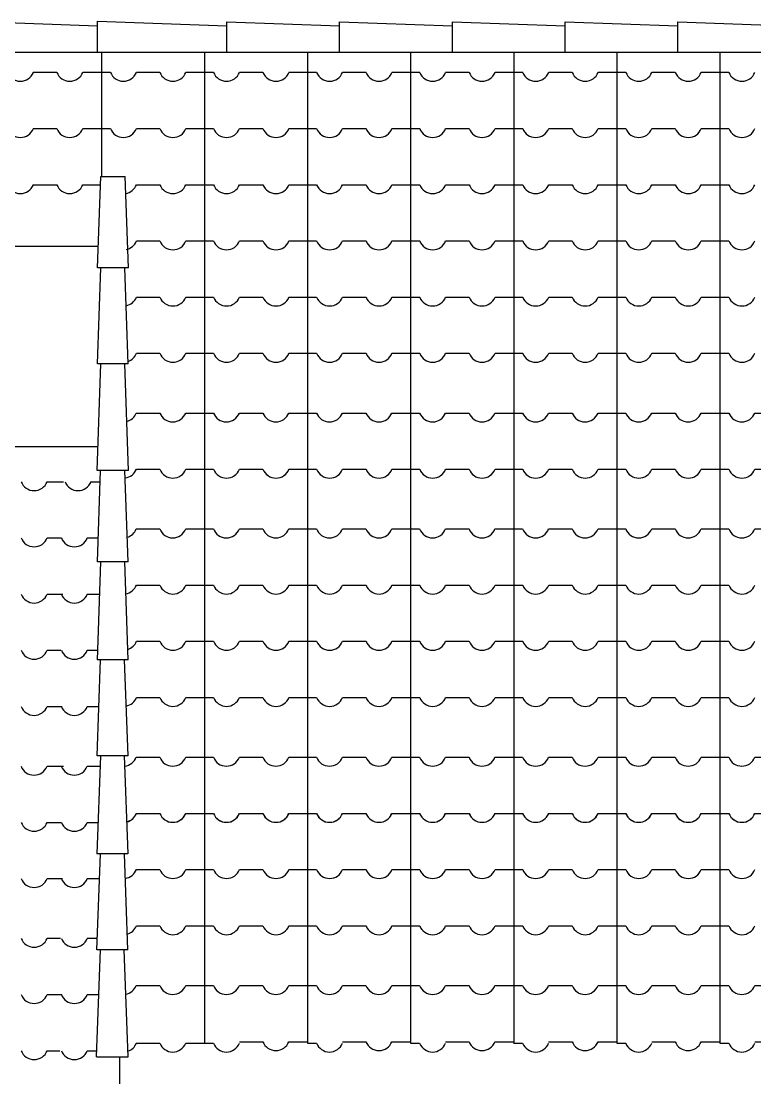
# Model space of a CAD drawing. Extents: x -29 to 75, y 16 to 65.
# Drawn here: x -16.549 to -14.983, y 55.514 to 57.771 of the extents above; entities that cross this region are included whole.
import ezdxf

# ---------------------------------------------------------------- set-up
doc = ezdxf.new("R2010")
doc.units = 0
doc.header["$MEASUREMENT"] = 0
for name, color, linetype in [('CORTE', 244, 'CONTINUOUS'), ('JANELA', 5, 'CONTINUOUS'), ('TELHADO', 30, 'CONTINUOUS'), ('VISTAL', 30, 'CONTINUOUS'), ('VISTAP', 244, 'CONTINUOUS')]:
    doc.layers.add(name, color=color, linetype=linetype)

msp = doc.modelspace()

# ---------------------------------------------------------------- linework, layer by layer
at = {"layer": 'CORTE', "color": 1, "linetype": 'Continuous'}
for p, q in [((-16.3778, 57.7043), (-16.3778, 57.4395)), ((-16.1578, 57.7043), (-16.1578, 56.8144)), ((-15.9378, 57.7043), (-15.9378, 56.8144)), ((-15.7178, 57.7043), (-15.7178, 56.8144)), ((-15.4978, 57.7043), (-15.4978, 56.8144)), ((-15.2778, 57.7043), (-15.2778, 56.8144)), ((-15.0578, 57.7043), (-15.0578, 56.8144)), ((-16.5231, 57.6621), (-16.473, 57.6621)), ((-16.4176, 57.6621), (-16.3778, 57.6621)), ((-16.3778, 57.6621), (-16.3585, 57.6621)), ((-16.3031, 57.6621), (-16.253, 57.6621)), ((-16.1976, 57.6621), (-16.1578, 57.6621)), ((-16.1578, 57.6621), (-16.1385, 57.6621)), ((-16.0831, 57.6621), (-16.033, 57.6621)), ((-15.9776, 57.6621), (-15.9378, 57.6621)), ((-15.9378, 57.6621), (-15.9185, 57.6621)), ((-15.8631, 57.6621), (-15.813, 57.6621)), ((-15.7576, 57.6621), (-15.7178, 57.6621)), ((-15.7178, 57.6621), (-15.6985, 57.6621)), ((-15.6431, 57.6621), (-15.593, 57.6621)), ((-15.5376, 57.6621), (-15.4978, 57.6621)), ((-15.4978, 57.6621), (-15.4785, 57.6621)), ((-15.4231, 57.6621), (-15.373, 57.6621)), ((-15.3176, 57.6621), (-15.2778, 57.6621)), ((-15.2778, 57.6621), (-15.2585, 57.6621)), ((-15.2031, 57.6621), (-15.153, 57.6621)), ((-15.0976, 57.6621), (-15.0578, 57.6621)), ((-15.0578, 57.6621), (-15.0385, 57.6621)), ((-16.5231, 57.5421), (-16.473, 57.5421)), ((-16.4176, 57.5421), (-16.3778, 57.5421)), ((-16.3778, 57.5421), (-16.3585, 57.5421)), ((-16.3031, 57.5421), (-16.253, 57.5421)), ((-16.1976, 57.5421), (-16.1578, 57.5421)), ((-16.1578, 57.5421), (-16.1385, 57.5421)), ((-16.0831, 57.5421), (-16.033, 57.5421)), ((-15.9776, 57.5421), (-15.9378, 57.5421)), ((-15.9378, 57.5421), (-15.9185, 57.5421)), ((-15.8631, 57.5421), (-15.813, 57.5421)), ((-15.7576, 57.5421), (-15.7178, 57.5421)), ((-15.7178, 57.5421), (-15.6985, 57.5421)), ((-15.6431, 57.5421), (-15.593, 57.5421)), ((-15.5376, 57.5421), (-15.4978, 57.5421)), ((-15.4978, 57.5421), (-15.4785, 57.5421)), ((-15.4231, 57.5421), (-15.373, 57.5421)), ((-15.3176, 57.5421), (-15.2778, 57.5421)), ((-15.2778, 57.5421), (-15.2585, 57.5421)), ((-15.2031, 57.5421), (-15.153, 57.5421)), ((-15.0976, 57.5421), (-15.0578, 57.5421)), ((-15.0578, 57.5421), (-15.0385, 57.5421)), ((-16.5231, 57.4221), (-16.473, 57.4221)), ((-16.4176, 57.4221), (-16.3799, 57.4221)), ((-16.3793, 57.4395), (-16.3274, 57.4395)), ((-16.3031, 57.4221), (-16.253, 57.4221)), ((-16.1976, 57.4221), (-16.1578, 57.4221)), ((-16.1578, 57.4221), (-16.1385, 57.4221)), ((-16.0831, 57.4221), (-16.033, 57.4221)), ((-15.9776, 57.4221), (-15.9378, 57.4221)), ((-15.9378, 57.4221), (-15.9185, 57.4221)), ((-15.8631, 57.4221), (-15.813, 57.4221)), ((-15.7576, 57.4221), (-15.7178, 57.4221)), ((-15.7178, 57.4221), (-15.6985, 57.4221)), ((-15.6431, 57.4221), (-15.593, 57.4221)), ((-15.5376, 57.4221), (-15.4978, 57.4221)), ((-15.4978, 57.4221), (-15.4785, 57.4221)), ((-15.4231, 57.4221), (-15.373, 57.4221)), ((-15.3176, 57.4221), (-15.2778, 57.4221)), ((-15.2778, 57.4221), (-15.2585, 57.4221)), ((-15.2031, 57.4221), (-15.153, 57.4221)), ((-15.0976, 57.4221), (-15.0578, 57.4221)), ((-15.0578, 57.4221), (-15.0385, 57.4221)), ((-16.3031, 57.3021), (-16.253, 57.3021)), ((-16.1976, 57.3021), (-16.1578, 57.3021)), ((-16.1976, 57.3021), (-16.1578, 57.3021)), ((-16.1578, 57.3021), (-16.1385, 57.3021)), ((-16.0831, 57.3021), (-16.033, 57.3021)), ((-15.9776, 57.3021), (-15.9378, 57.3021)), ((-15.9378, 57.3021), (-15.9185, 57.3021)), ((-15.8631, 57.3021), (-15.813, 57.3021)), ((-15.7576, 57.3021), (-15.7178, 57.3021)), ((-15.7178, 57.3021), (-15.6985, 57.3021)), ((-15.6431, 57.3021), (-15.593, 57.3021)), ((-15.5376, 57.3021), (-15.4978, 57.3021)), ((-15.4978, 57.3021), (-15.4785, 57.3021)), ((-15.4231, 57.3021), (-15.373, 57.3021)), ((-15.3176, 57.3021), (-15.2778, 57.3021)), ((-15.2778, 57.3021), (-15.2585, 57.3021)), ((-15.2031, 57.3021), (-15.153, 57.3021)), ((-15.0976, 57.3021), (-15.0578, 57.3021)), ((-15.0578, 57.3021), (-15.0385, 57.3021)), ((-16.3031, 57.1821), (-16.253, 57.1821)), ((-16.1976, 57.1821), (-16.1578, 57.1821)), ((-16.1976, 57.1821), (-16.1578, 57.1821)), ((-16.1578, 57.1821), (-16.1385, 57.1821)), ((-16.0831, 57.1821), (-16.033, 57.1821)), ((-15.9776, 57.1821), (-15.9378, 57.1821)), ((-15.9378, 57.1821), (-15.9185, 57.1821)), ((-15.8631, 57.1821), (-15.813, 57.1821)), ((-15.7576, 57.1821), (-15.7178, 57.1821)), ((-15.7178, 57.1821), (-15.6985, 57.1821)), ((-15.6431, 57.1821), (-15.593, 57.1821)), ((-15.5376, 57.1821), (-15.4978, 57.1821)), ((-15.4978, 57.1821), (-15.4785, 57.1821)), ((-15.4231, 57.1821), (-15.373, 57.1821)), ((-15.3176, 57.1821), (-15.2778, 57.1821)), ((-15.2778, 57.1821), (-15.2585, 57.1821)), ((-15.2031, 57.1821), (-15.153, 57.1821)), ((-15.0976, 57.1821), (-15.0578, 57.1821)), ((-15.0578, 57.1821), (-15.0385, 57.1821)), ((-16.3031, 57.0621), (-16.253, 57.0621)), ((-16.1976, 57.0621), (-16.1578, 57.0621)), ((-16.1976, 57.0621), (-16.1578, 57.0621)), ((-16.1578, 57.0621), (-16.1385, 57.0621)), ((-16.0831, 57.0621), (-16.033, 57.0621)), ((-15.9776, 57.0621), (-15.9378, 57.0621)), ((-15.9378, 57.0621), (-15.9185, 57.0621)), ((-15.8631, 57.0621), (-15.813, 57.0621)), ((-15.7576, 57.0621), (-15.7178, 57.0621)), ((-15.7178, 57.0621), (-15.6985, 57.0621)), ((-15.6431, 57.0621), (-15.593, 57.0621)), ((-15.5376, 57.0621), (-15.4978, 57.0621)), ((-15.4978, 57.0621), (-15.4785, 57.0621)), ((-15.4231, 57.0621), (-15.373, 57.0621)), ((-15.3176, 57.0621), (-15.2778, 57.0621)), ((-15.2778, 57.0621), (-15.2585, 57.0621)), ((-15.2031, 57.0621), (-15.153, 57.0621)), ((-15.0976, 57.0621), (-15.0578, 57.0621)), ((-15.0578, 57.0621), (-15.0385, 57.0621)), ((-16.3033, 56.9344), (-16.2532, 56.9344)), ((-16.1978, 56.9344), (-16.158, 56.9344)), ((-16.1978, 56.9344), (-16.158, 56.9344)), ((-16.158, 56.9344), (-16.1387, 56.9344)), ((-16.0833, 56.9344), (-16.0332, 56.9344)), ((-15.9778, 56.9344), (-15.938, 56.9344)), ((-15.938, 56.9344), (-15.9187, 56.9344)), ((-15.8633, 56.9344), (-15.8132, 56.9344)), ((-15.7578, 56.9344), (-15.718, 56.9344)), ((-15.718, 56.9344), (-15.6987, 56.9344)), ((-15.6433, 56.9344), (-15.5932, 56.9344)), ((-15.5378, 56.9344), (-15.498, 56.9344)), ((-15.498, 56.9344), (-15.4787, 56.9344)), ((-15.4233, 56.9344), (-15.3732, 56.9344)), ((-15.3178, 56.9344), (-15.278, 56.9344)), ((-15.278, 56.9344), (-15.2587, 56.9344)), ((-15.2033, 56.9344), (-15.1532, 56.9344)), ((-15.0978, 56.9344), (-15.058, 56.9344)), ((-15.058, 56.9344), (-15.0387, 56.9344)), ((-14.9833, 56.9344), (-14.9332, 56.9344)), ((-16.3031, 56.8144), (-16.253, 56.8144)), ((-16.3031, 56.8144), (-16.253, 56.8144)), ((-16.1976, 56.8144), (-16.1578, 56.8144)), ((-16.1976, 56.8144), (-16.1578, 56.8144)), ((-16.1578, 56.8144), (-16.1578, 56.0792)), ((-16.1578, 56.8144), (-16.1385, 56.8144)), ((-16.1578, 56.8144), (-16.1385, 56.8144)), ((-16.0831, 56.8144), (-16.033, 56.8144)), ((-16.0831, 56.8144), (-16.033, 56.8144)), ((-16.0831, 56.8144), (-16.033, 56.8144)), ((-15.9776, 56.8144), (-15.9378, 56.8144)), ((-15.9776, 56.8144), (-15.9378, 56.8144)), ((-15.9776, 56.8144), (-15.9378, 56.8144)), ((-15.9776, 56.8144), (-15.9378, 56.8144)), ((-15.9776, 56.8144), (-15.9378, 56.8144)), ((-15.9378, 56.8144), (-15.9378, 56.0792)), ((-15.9378, 56.8144), (-15.9185, 56.8144)), ((-15.9378, 56.8144), (-15.9185, 56.8144)), ((-15.8631, 56.8144), (-15.813, 56.8144)), ((-15.8631, 56.8144), (-15.813, 56.8144)), ((-15.8631, 56.8144), (-15.813, 56.8144)), ((-15.7576, 56.8144), (-15.7178, 56.8144)), ((-15.7576, 56.8144), (-15.7178, 56.8144)), ((-15.7576, 56.8144), (-15.7178, 56.8144)), ((-15.7576, 56.8144), (-15.7178, 56.8144)), ((-15.7576, 56.8144), (-15.7178, 56.8144)), ((-15.7178, 56.8144), (-15.7178, 56.0792)), ((-15.7178, 56.8144), (-15.6985, 56.8144)), ((-15.7178, 56.8144), (-15.6985, 56.8144)), ((-15.6431, 56.8144), (-15.593, 56.8144)), ((-15.6431, 56.8144), (-15.593, 56.8144)), ((-15.6431, 56.8144), (-15.593, 56.8144)), ((-15.5376, 56.8144), (-15.4978, 56.8144)), ((-15.5376, 56.8144), (-15.4978, 56.8144)), ((-15.5376, 56.8144), (-15.4978, 56.8144)), ((-15.5376, 56.8144), (-15.4978, 56.8144)), ((-15.5376, 56.8144), (-15.4978, 56.8144)), ((-15.4978, 56.8144), (-15.4978, 56.0792)), ((-15.4978, 56.8144), (-15.4785, 56.8144)), ((-15.4978, 56.8144), (-15.4785, 56.8144)), ((-15.4231, 56.8144), (-15.373, 56.8144)), ((-15.4231, 56.8144), (-15.373, 56.8144)), ((-15.4231, 56.8144), (-15.373, 56.8144)), ((-15.3176, 56.8144), (-15.2778, 56.8144)), ((-15.3176, 56.8144), (-15.2778, 56.8144)), ((-15.3176, 56.8144), (-15.2778, 56.8144)), ((-15.3176, 56.8144), (-15.2778, 56.8144)), ((-15.3176, 56.8144), (-15.2778, 56.8144)), ((-15.2778, 56.8144), (-15.2778, 56.0792)), ((-15.2778, 56.8144), (-15.2585, 56.8144)), ((-15.2778, 56.8144), (-15.2585, 56.8144)), ((-15.2031, 56.8144), (-15.153, 56.8144)), ((-15.2031, 56.8144), (-15.153, 56.8144)), ((-15.2031, 56.8144), (-15.153, 56.8144)), ((-15.0976, 56.8144), (-15.0578, 56.8144)), ((-15.0976, 56.8144), (-15.0578, 56.8144)), ((-15.0976, 56.8144), (-15.0578, 56.8144)), ((-15.0976, 56.8144), (-15.0578, 56.8144)), ((-15.0976, 56.8144), (-15.0578, 56.8144)), ((-15.0578, 56.8144), (-15.0578, 56.0792)), ((-15.0578, 56.8144), (-15.0385, 56.8144)), ((-15.0578, 56.8144), (-15.0385, 56.8144)), ((-14.9831, 56.8144), (-14.933, 56.8144)), ((-14.9831, 56.8144), (-14.933, 56.8144)), ((-16.3033, 56.6868), (-16.2532, 56.6868)), ((-16.1978, 56.6868), (-16.158, 56.6868)), ((-16.158, 56.6868), (-16.1387, 56.6868)), ((-16.0833, 56.6868), (-16.0332, 56.6868)), ((-15.9778, 56.6868), (-15.938, 56.6868)), ((-15.938, 56.6868), (-15.9187, 56.6868)), ((-15.8633, 56.6868), (-15.8132, 56.6868)), ((-15.7578, 56.6868), (-15.718, 56.6868)), ((-15.718, 56.6868), (-15.6987, 56.6868)), ((-15.6433, 56.6868), (-15.5932, 56.6868)), ((-15.5378, 56.6868), (-15.498, 56.6868)), ((-15.498, 56.6868), (-15.4787, 56.6868)), ((-15.4233, 56.6868), (-15.3732, 56.6868)), ((-15.3178, 56.6868), (-15.278, 56.6868)), ((-15.278, 56.6868), (-15.2587, 56.6868)), ((-15.2033, 56.6868), (-15.1532, 56.6868)), ((-15.0978, 56.6868), (-15.058, 56.6868)), ((-15.058, 56.6868), (-15.0387, 56.6868)), ((-14.9833, 56.6868), (-14.9332, 56.6868)), ((-16.3031, 56.5668), (-16.253, 56.5668)), ((-16.3031, 56.5668), (-16.253, 56.5668)), ((-16.1976, 56.5668), (-16.1578, 56.5668)), ((-16.1976, 56.5668), (-16.1578, 56.5668)), ((-16.1578, 56.5668), (-16.1385, 56.5668)), ((-16.1578, 56.5668), (-16.1385, 56.5668)), ((-16.0831, 56.5668), (-16.033, 56.5668)), ((-16.0831, 56.5668), (-16.033, 56.5668)), ((-15.9776, 56.5668), (-15.9378, 56.5668)), ((-15.9776, 56.5668), (-15.9378, 56.5668)), ((-15.9378, 56.5668), (-15.9185, 56.5668)), ((-15.9378, 56.5668), (-15.9185, 56.5668)), ((-15.8631, 56.5668), (-15.813, 56.5668)), ((-15.8631, 56.5668), (-15.813, 56.5668)), ((-15.7576, 56.5668), (-15.7178, 56.5668)), ((-15.7576, 56.5668), (-15.7178, 56.5668)), ((-15.7178, 56.5668), (-15.6985, 56.5668)), ((-15.7178, 56.5668), (-15.6985, 56.5668)), ((-15.6431, 56.5668), (-15.593, 56.5668)), ((-15.6431, 56.5668), (-15.593, 56.5668)), ((-15.5376, 56.5668), (-15.4978, 56.5668)), ((-15.5376, 56.5668), (-15.4978, 56.5668)), ((-15.4978, 56.5668), (-15.4785, 56.5668)), ((-15.4978, 56.5668), (-15.4785, 56.5668)), ((-15.4231, 56.5668), (-15.373, 56.5668)), ((-15.4231, 56.5668), (-15.373, 56.5668)), ((-15.3176, 56.5668), (-15.2778, 56.5668)), ((-15.3176, 56.5668), (-15.2778, 56.5668)), ((-15.2778, 56.5668), (-15.2585, 56.5668)), ((-15.2778, 56.5668), (-15.2585, 56.5668)), ((-15.2031, 56.5668), (-15.153, 56.5668)), ((-15.2031, 56.5668), (-15.153, 56.5668)), ((-15.0976, 56.5668), (-15.0578, 56.5668)), ((-15.0976, 56.5668), (-15.0578, 56.5668)), ((-15.0578, 56.5668), (-15.0385, 56.5668)), ((-15.0578, 56.5668), (-15.0385, 56.5668)), ((-16.3031, 56.4468), (-16.253, 56.4468)), ((-16.1976, 56.4468), (-16.1578, 56.4468)), ((-16.1578, 56.4468), (-16.1385, 56.4468)), ((-16.0831, 56.4468), (-16.033, 56.4468)), ((-15.9776, 56.4468), (-15.9378, 56.4468)), ((-15.9378, 56.4468), (-15.9185, 56.4468)), ((-15.8631, 56.4468), (-15.813, 56.4468)), ((-15.7576, 56.4468), (-15.7178, 56.4468)), ((-15.7178, 56.4468), (-15.6985, 56.4468)), ((-15.6431, 56.4468), (-15.593, 56.4468)), ((-15.5376, 56.4468), (-15.4978, 56.4468)), ((-15.4978, 56.4468), (-15.4785, 56.4468)), ((-15.4231, 56.4468), (-15.373, 56.4468)), ((-15.3176, 56.4468), (-15.2778, 56.4468)), ((-15.2778, 56.4468), (-15.2585, 56.4468)), ((-15.2031, 56.4468), (-15.153, 56.4468)), ((-15.0976, 56.4468), (-15.0578, 56.4468)), ((-15.0578, 56.4468), (-15.0385, 56.4468)), ((-16.3031, 56.3268), (-16.253, 56.3268)), ((-16.1976, 56.3268), (-16.1578, 56.3268)), ((-16.1578, 56.3268), (-16.1385, 56.3268)), ((-16.0831, 56.3268), (-16.033, 56.3268)), ((-15.9776, 56.3268), (-15.9378, 56.3268)), ((-15.9378, 56.3268), (-15.9185, 56.3268)), ((-15.8631, 56.3268), (-15.813, 56.3268)), ((-15.7576, 56.3268), (-15.7178, 56.3268)), ((-15.7178, 56.3268), (-15.6985, 56.3268)), ((-15.6431, 56.3268), (-15.593, 56.3268)), ((-15.5376, 56.3268), (-15.4978, 56.3268)), ((-15.4978, 56.3268), (-15.4785, 56.3268)), ((-15.4231, 56.3268), (-15.373, 56.3268)), ((-15.3176, 56.3268), (-15.2778, 56.3268)), ((-15.2778, 56.3268), (-15.2585, 56.3268)), ((-15.2031, 56.3268), (-15.153, 56.3268)), ((-15.0976, 56.3268), (-15.0578, 56.3268)), ((-15.0578, 56.3268), (-15.0385, 56.3268)), ((-16.3033, 56.1992), (-16.2532, 56.1992)), ((-16.1978, 56.1992), (-16.158, 56.1992)), ((-16.158, 56.1992), (-16.1387, 56.1992)), ((-16.0833, 56.1992), (-16.0332, 56.1992)), ((-15.9778, 56.1992), (-15.938, 56.1992)), ((-15.938, 56.1992), (-15.9187, 56.1992)), ((-15.8633, 56.1992), (-15.8132, 56.1992)), ((-15.7578, 56.1992), (-15.718, 56.1992)), ((-15.718, 56.1992), (-15.6987, 56.1992)), ((-15.6433, 56.1992), (-15.5932, 56.1992)), ((-15.5378, 56.1992), (-15.498, 56.1992)), ((-15.498, 56.1992), (-15.4787, 56.1992)), ((-15.4233, 56.1992), (-15.3732, 56.1992)), ((-15.3178, 56.1992), (-15.278, 56.1992)), ((-15.278, 56.1992), (-15.2587, 56.1992)), ((-15.2033, 56.1992), (-15.1532, 56.1992)), ((-15.0978, 56.1992), (-15.058, 56.1992)), ((-15.058, 56.1992), (-15.0387, 56.1992)), ((-14.9833, 56.1992), (-14.9332, 56.1992)), ((-16.3033, 56.0792), (-16.2532, 56.0792)), ((-16.3031, 56.0792), (-16.253, 56.0792)), ((-16.1978, 56.0792), (-16.158, 56.0792)), ((-16.1976, 56.0792), (-16.1578, 56.0792)), ((-16.158, 56.0792), (-16.1387, 56.0792)), ((-16.1578, 56.0792), (-16.1385, 56.0792)), ((-16.1578, 56.0792), (-16.1578, 55.5916)), ((-16.0833, 56.0792), (-16.0332, 56.0792)), ((-16.0831, 56.0792), (-16.033, 56.0792)), ((-15.9778, 56.0792), (-15.938, 56.0792)), ((-15.9776, 56.0792), (-15.9378, 56.0792)), ((-15.938, 56.0792), (-15.9187, 56.0792)), ((-15.9378, 56.0792), (-15.9185, 56.0792)), ((-15.9378, 56.0792), (-15.9378, 55.5916)), ((-15.8633, 56.0792), (-15.8132, 56.0792)), ((-15.8631, 56.0792), (-15.813, 56.0792)), ((-15.7578, 56.0792), (-15.718, 56.0792)), ((-15.7576, 56.0792), (-15.7178, 56.0792)), ((-15.718, 56.0792), (-15.6987, 56.0792)), ((-15.7178, 56.0792), (-15.6985, 56.0792)), ((-15.7178, 56.0792), (-15.7178, 55.5916)), ((-15.6433, 56.0792), (-15.5932, 56.0792)), ((-15.6431, 56.0792), (-15.593, 56.0792)), ((-15.5378, 56.0792), (-15.498, 56.0792)), ((-15.5376, 56.0792), (-15.4978, 56.0792)), ((-15.498, 56.0792), (-15.4787, 56.0792)), ((-15.4978, 56.0792), (-15.4785, 56.0792)), ((-15.4978, 56.0792), (-15.4978, 55.5916)), ((-15.4233, 56.0792), (-15.3732, 56.0792)), ((-15.4231, 56.0792), (-15.373, 56.0792)), ((-15.3178, 56.0792), (-15.278, 56.0792)), ((-15.3176, 56.0792), (-15.2778, 56.0792)), ((-15.278, 56.0792), (-15.2587, 56.0792)), ((-15.2778, 56.0792), (-15.2585, 56.0792)), ((-15.2778, 56.0792), (-15.2778, 55.5916)), ((-15.2033, 56.0792), (-15.1532, 56.0792)), ((-15.2031, 56.0792), (-15.153, 56.0792)), ((-15.0978, 56.0792), (-15.058, 56.0792)), ((-15.0976, 56.0792), (-15.0578, 56.0792)), ((-15.058, 56.0792), (-15.0387, 56.0792)), ((-15.0578, 56.0792), (-15.0385, 56.0792)), ((-15.0578, 56.0792), (-15.0578, 55.5916)), ((-14.9833, 56.0792), (-14.9332, 56.0792)), ((-16.1578, 55.9914), (-16.1578, 55.5885)), ((-15.9378, 55.9914), (-15.9378, 55.5885)), ((-15.7178, 55.9914), (-15.7178, 55.5885)), ((-15.4978, 55.9914), (-15.4978, 55.5885)), ((-15.2778, 55.9914), (-15.2778, 55.5885)), ((-15.0578, 55.9914), (-15.0578, 55.5885)), ((-16.3031, 55.9592), (-16.253, 55.9592)), ((-16.1976, 55.9592), (-16.1578, 55.9592)), ((-16.1578, 55.9592), (-16.1385, 55.9592)), ((-16.0831, 55.9592), (-16.033, 55.9592)), ((-15.9776, 55.9592), (-15.9378, 55.9592)), ((-15.9378, 55.9592), (-15.9185, 55.9592)), ((-15.8631, 55.9592), (-15.813, 55.9592)), ((-15.7576, 55.9592), (-15.7178, 55.9592)), ((-15.7178, 55.9592), (-15.6985, 55.9592)), ((-15.6431, 55.9592), (-15.593, 55.9592)), ((-15.5376, 55.9592), (-15.4978, 55.9592)), ((-15.4978, 55.9592), (-15.4785, 55.9592)), ((-15.4231, 55.9592), (-15.373, 55.9592)), ((-15.3176, 55.9592), (-15.2778, 55.9592)), ((-15.2778, 55.9592), (-15.2585, 55.9592)), ((-15.2031, 55.9592), (-15.153, 55.9592)), ((-15.0976, 55.9592), (-15.0578, 55.9592)), ((-15.0578, 55.9592), (-15.0385, 55.9592)), ((-16.3031, 55.8392), (-16.253, 55.8392)), ((-16.1976, 55.8392), (-16.1578, 55.8392)), ((-16.1578, 55.8392), (-16.1385, 55.8392)), ((-16.0831, 55.8392), (-16.033, 55.8392)), ((-15.9776, 55.8392), (-15.9378, 55.8392)), ((-15.9378, 55.8392), (-15.9185, 55.8392)), ((-15.8631, 55.8392), (-15.813, 55.8392)), ((-15.7576, 55.8392), (-15.7178, 55.8392)), ((-15.7178, 55.8392), (-15.6985, 55.8392)), ((-15.6431, 55.8392), (-15.593, 55.8392)), ((-15.5376, 55.8392), (-15.4978, 55.8392)), ((-15.4978, 55.8392), (-15.4785, 55.8392)), ((-15.4231, 55.8392), (-15.373, 55.8392)), ((-15.3176, 55.8392), (-15.2778, 55.8392)), ((-15.2778, 55.8392), (-15.2585, 55.8392)), ((-15.2031, 55.8392), (-15.153, 55.8392)), ((-15.0976, 55.8392), (-15.0578, 55.8392)), ((-15.0578, 55.8392), (-15.0385, 55.8392)), ((-16.3033, 55.7116), (-16.2532, 55.7116)), ((-16.1978, 55.7116), (-16.158, 55.7116)), ((-16.158, 55.7116), (-16.1387, 55.7116)), ((-16.0833, 55.7116), (-16.0332, 55.7116)), ((-15.9778, 55.7116), (-15.938, 55.7116)), ((-15.938, 55.7116), (-15.9187, 55.7116)), ((-15.8633, 55.7116), (-15.8132, 55.7116)), ((-15.7578, 55.7116), (-15.718, 55.7116)), ((-15.718, 55.7116), (-15.6987, 55.7116)), ((-15.6433, 55.7116), (-15.5932, 55.7116)), ((-15.5378, 55.7116), (-15.498, 55.7116)), ((-15.498, 55.7116), (-15.4787, 55.7116)), ((-15.4233, 55.7116), (-15.3732, 55.7116)), ((-15.3178, 55.7116), (-15.278, 55.7116)), ((-15.278, 55.7116), (-15.2587, 55.7116)), ((-15.2033, 55.7116), (-15.1532, 55.7116)), ((-15.0978, 55.7116), (-15.058, 55.7116)), ((-15.058, 55.7116), (-15.0387, 55.7116)), ((-14.9833, 55.7116), (-14.9332, 55.7116)), ((-16.3033, 55.5885), (-16.2532, 55.5885)), ((-16.1978, 55.5885), (-16.158, 55.5885)), ((-16.158, 55.5885), (-16.1387, 55.5885)), ((-16.0833, 55.5916), (-16.0332, 55.5916)), ((-15.9778, 55.5916), (-15.938, 55.5916)), ((-15.938, 55.5885), (-15.9187, 55.5885)), ((-15.8633, 55.5916), (-15.8132, 55.5916)), ((-15.7578, 55.5916), (-15.718, 55.5916)), ((-15.718, 55.5885), (-15.6987, 55.5885)), ((-15.6433, 55.5916), (-15.5932, 55.5916)), ((-15.5378, 55.5916), (-15.498, 55.5916)), ((-15.498, 55.5885), (-15.4787, 55.5885)), ((-15.4233, 55.5916), (-15.3732, 55.5916)), ((-15.3178, 55.5916), (-15.278, 55.5916)), ((-15.278, 55.5885), (-15.2587, 55.5885)), ((-15.2033, 55.5916), (-15.1532, 55.5916)), ((-15.0978, 55.5916), (-15.058, 55.5916)), ((-15.058, 55.5885), (-15.0387, 55.5885)), ((-14.9833, 55.5916), (-14.9332, 55.5916))]:
    msp.add_line(p, q, dxfattribs=at)
for centre, start in [((-16.5508, 57.6727), 201.0517), ((-16.4453, 57.6727), 201.0517), ((-16.3308, 57.6727), 201.0517), ((-16.2253, 57.6727), 201.0517), ((-16.1108, 57.6727), 201.0517), ((-16.0053, 57.6727), 201.0517), ((-15.8908, 57.6727), 201.0517), ((-15.7853, 57.6727), 201.0517), ((-15.6708, 57.6727), 201.0517), ((-15.5653, 57.6727), 201.0517), ((-15.4508, 57.6727), 201.0517), ((-15.3453, 57.6727), 201.0517), ((-15.2308, 57.6727), 201.0517), ((-15.1253, 57.6727), 201.0517), ((-15.0108, 57.6727), 201.0517), ((-16.5508, 57.5527), 201.0517), ((-16.4453, 57.5527), 201.0517), ((-16.3308, 57.5527), 201.0517), ((-16.2253, 57.5527), 201.0517), ((-16.1108, 57.5527), 201.0517), ((-16.0053, 57.5527), 201.0517), ((-15.8908, 57.5527), 201.0517), ((-15.7853, 57.5527), 201.0517), ((-15.6708, 57.5527), 201.0517), ((-15.5653, 57.5527), 201.0517), ((-15.4508, 57.5527), 201.0517), ((-15.3453, 57.5527), 201.0517), ((-15.2308, 57.5527), 201.0517), ((-15.1253, 57.5527), 201.0517), ((-15.0108, 57.5527), 201.0517), ((-16.5508, 57.4327), 201.0517), ((-16.4453, 57.4327), 201.0517), ((-16.3308, 57.4327), 279.2545), ((-16.2253, 57.4327), 201.0517), ((-16.1108, 57.4327), 201.0517), ((-16.0053, 57.4327), 201.0517), ((-15.8908, 57.4327), 201.0517), ((-15.7853, 57.4327), 201.0517), ((-15.6708, 57.4327), 201.0517), ((-15.5653, 57.4327), 201.0517), ((-15.4508, 57.4327), 201.0517), ((-15.3453, 57.4327), 201.0517), ((-15.2308, 57.4327), 201.0517), ((-15.1253, 57.4327), 201.0517), ((-15.0108, 57.4327), 201.0517), ((-16.3308, 57.3127), 281.2181), ((-16.2253, 57.3127), 201.0517), ((-16.1108, 57.3127), 201.0517), ((-16.0053, 57.3127), 201.0517), ((-15.8908, 57.3127), 201.0517), ((-15.7853, 57.3127), 201.0517), ((-15.6708, 57.3127), 201.0517), ((-15.5653, 57.3127), 201.0517), ((-15.4508, 57.3127), 201.0517), ((-15.3453, 57.3127), 201.0517), ((-15.2308, 57.3127), 201.0517), ((-15.1253, 57.3127), 201.0517), ((-15.0108, 57.3127), 201.0517), ((-16.3308, 57.1927), 281.2181), ((-16.2253, 57.1927), 201.0517), ((-16.1108, 57.1927), 201.0517), ((-16.0053, 57.1927), 201.0517), ((-15.8908, 57.1927), 201.0517), ((-15.7853, 57.1927), 201.0517), ((-15.6708, 57.1927), 201.0517), ((-15.5653, 57.1927), 201.0517), ((-15.4508, 57.1927), 201.0517), ((-15.3453, 57.1927), 201.0517), ((-15.2308, 57.1927), 201.0517), ((-15.1253, 57.1927), 201.0517), ((-15.0108, 57.1927), 201.0517), ((-16.3308, 57.0727), 289.797), ((-16.2253, 57.0727), 201.0517), ((-16.1108, 57.0727), 201.0517), ((-16.0053, 57.0727), 201.0517), ((-15.8908, 57.0727), 201.0517), ((-15.7853, 57.0727), 201.0517), ((-15.6708, 57.0727), 201.0517), ((-15.5653, 57.0727), 201.0517), ((-15.4508, 57.0727), 201.0517), ((-15.3453, 57.0727), 201.0517), ((-15.2308, 57.0727), 201.0517), ((-15.1253, 57.0727), 201.0517), ((-15.0108, 57.0727), 201.0517), ((-16.331, 56.9451), 284.3172), ((-16.2255, 56.9451), 201.0517), ((-16.111, 56.9451), 201.0517), ((-16.0055, 56.9451), 201.0517), ((-15.891, 56.9451), 201.0517), ((-15.7855, 56.9451), 201.0517), ((-15.671, 56.9451), 201.0517), ((-15.5655, 56.9451), 201.0517), ((-15.451, 56.9451), 201.0517), ((-15.3455, 56.9451), 201.0517), ((-15.231, 56.9451), 201.0517), ((-15.1255, 56.9451), 201.0517), ((-15.011, 56.9451), 201.0517), ((-16.3308, 56.8251), 277.6577), ((-16.3308, 56.8251), 277.6577), ((-16.2253, 56.8251), 201.0517), ((-16.2253, 56.8251), 201.0517), ((-16.1108, 56.8251), 201.0517), ((-16.1108, 56.8251), 201.0517), ((-16.1108, 56.8251), 201.0517), ((-16.0053, 56.8251), 201.0517), ((-16.0053, 56.8251), 201.0517), ((-16.0053, 56.8251), 201.0517), ((-15.8908, 56.8251), 201.0517), ((-15.8908, 56.8251), 201.0517), ((-15.8908, 56.8251), 201.0517), ((-15.7853, 56.8251), 201.0517), ((-15.7853, 56.8251), 201.0517), ((-15.7853, 56.8251), 201.0517), ((-15.6708, 56.8251), 201.0517), ((-15.6708, 56.8251), 201.0517), ((-15.6708, 56.8251), 201.0517), ((-15.5653, 56.8251), 201.0517), ((-15.5653, 56.8251), 201.0517), ((-15.5653, 56.8251), 201.0517), ((-15.4508, 56.8251), 201.0517), ((-15.4508, 56.8251), 201.0517), ((-15.4508, 56.8251), 201.0517), ((-15.3453, 56.8251), 201.0517), ((-15.3453, 56.8251), 201.0517), ((-15.3453, 56.8251), 201.0517), ((-15.2308, 56.8251), 201.0517), ((-15.2308, 56.8251), 201.0517), ((-15.2308, 56.8251), 201.0517), ((-15.1253, 56.8251), 201.0517), ((-15.1253, 56.8251), 201.0517), ((-15.1253, 56.8251), 201.0517), ((-15.0108, 56.8251), 201.0517), ((-15.0108, 56.8251), 201.0517), ((-15.0108, 56.8251), 201.0517), ((-16.331, 56.6975), 287.0619), ((-16.2255, 56.6975), 201.0517), ((-16.111, 56.6975), 201.0517), ((-16.0055, 56.6975), 201.0517), ((-15.891, 56.6975), 201.0517), ((-15.7855, 56.6975), 201.0517), ((-15.671, 56.6975), 201.0517), ((-15.5655, 56.6975), 201.0517), ((-15.451, 56.6975), 201.0517), ((-15.3455, 56.6975), 201.0517), ((-15.231, 56.6975), 201.0517), ((-15.1255, 56.6975), 201.0517), ((-15.011, 56.6975), 201.0517), ((-16.3308, 56.5775), 280.148), ((-16.3308, 56.5775), 280.148), ((-16.2253, 56.5775), 201.0517), ((-16.2253, 56.5775), 201.0517), ((-16.1108, 56.5775), 201.0517), ((-16.1108, 56.5775), 201.0517), ((-16.0053, 56.5775), 201.0517), ((-16.0053, 56.5775), 201.0517), ((-15.8908, 56.5775), 201.0517), ((-15.8908, 56.5775), 201.0517), ((-15.7853, 56.5775), 201.0517), ((-15.7853, 56.5775), 201.0517), ((-15.6708, 56.5775), 201.0517), ((-15.6708, 56.5775), 201.0517), ((-15.5653, 56.5775), 201.0517), ((-15.5653, 56.5775), 201.0517), ((-15.4508, 56.5775), 201.0517), ((-15.4508, 56.5775), 201.0517), ((-15.3453, 56.5775), 201.0517), ((-15.3453, 56.5775), 201.0517), ((-15.2308, 56.5775), 201.0517), ((-15.2308, 56.5775), 201.0517), ((-15.1253, 56.5775), 201.0517), ((-15.1253, 56.5775), 201.0517), ((-15.0108, 56.5775), 201.0517), ((-15.0108, 56.5775), 201.0517), ((-16.3308, 56.4575), 288.6895), ((-16.2253, 56.4575), 201.0517), ((-16.1108, 56.4575), 201.0517), ((-16.0053, 56.4575), 201.0517), ((-15.8908, 56.4575), 201.0517), ((-15.7853, 56.4575), 201.0517), ((-15.6708, 56.4575), 201.0517), ((-15.5653, 56.4575), 201.0517), ((-15.4508, 56.4575), 201.0517), ((-15.3453, 56.4575), 201.0517), ((-15.2308, 56.4575), 201.0517), ((-15.1253, 56.4575), 201.0517), ((-15.0108, 56.4575), 201.0517), ((-16.3308, 56.3375), 281.7517), ((-16.2253, 56.3375), 201.0517), ((-16.1108, 56.3375), 201.0517), ((-16.0053, 56.3375), 201.0517), ((-15.8908, 56.3375), 201.0517), ((-15.7853, 56.3375), 201.0517), ((-15.6708, 56.3375), 201.0517), ((-15.5653, 56.3375), 201.0517), ((-15.4508, 56.3375), 201.0517), ((-15.3453, 56.3375), 201.0517), ((-15.2308, 56.3375), 201.0517), ((-15.1253, 56.3375), 201.0517), ((-15.0108, 56.3375), 201.0517), ((-16.331, 56.2099), 276.4186), ((-16.2255, 56.2099), 201.0517), ((-16.111, 56.2099), 201.0517), ((-16.0055, 56.2099), 201.0517), ((-15.891, 56.2099), 201.0517), ((-15.7855, 56.2099), 201.0517), ((-15.671, 56.2099), 201.0517), ((-15.5655, 56.2099), 201.0517), ((-15.451, 56.2099), 201.0517), ((-15.3455, 56.2099), 201.0517), ((-15.231, 56.2099), 201.0517), ((-15.1255, 56.2099), 201.0517), ((-15.011, 56.2099), 201.0517), ((-16.3308, 56.0899), 284.4695), ((-16.331, 56.0899), 284.8564), ((-16.2255, 56.0899), 201.0517), ((-16.2253, 56.0899), 201.0517), ((-16.111, 56.0899), 201.0517), ((-16.1108, 56.0899), 201.0517), ((-16.0055, 56.0899), 201.0517), ((-16.0053, 56.0899), 201.0517), ((-15.891, 56.0899), 201.0517), ((-15.8908, 56.0899), 201.0517), ((-15.7855, 56.0899), 201.0517), ((-15.7853, 56.0899), 201.0517), ((-15.671, 56.0899), 201.0517), ((-15.6708, 56.0899), 201.0517), ((-15.5655, 56.0899), 201.0517), ((-15.5653, 56.0899), 201.0517), ((-15.451, 56.0899), 201.0517), ((-15.4508, 56.0899), 201.0517), ((-15.3455, 56.0899), 201.0517), ((-15.3453, 56.0899), 201.0517), ((-15.231, 56.0899), 201.0517), ((-15.2308, 56.0899), 201.0517), ((-15.1255, 56.0899), 201.0517), ((-15.1253, 56.0899), 201.0517), ((-15.011, 56.0899), 201.0517), ((-15.0108, 56.0899), 201.0517), ((-16.3308, 55.9699), 277.6299), ((-16.2253, 55.9699), 201.0517), ((-16.1108, 55.9699), 201.0517), ((-16.0053, 55.9699), 201.0517), ((-15.8908, 55.9699), 201.0517), ((-15.7853, 55.9699), 201.0517), ((-15.6708, 55.9699), 201.0517), ((-15.5653, 55.9699), 201.0517), ((-15.4508, 55.9699), 201.0517), ((-15.3453, 55.9699), 201.0517), ((-15.2308, 55.9699), 201.0517), ((-15.1253, 55.9699), 201.0517), ((-15.0108, 55.9699), 201.0517), ((-16.3308, 55.8499), 286.097), ((-16.2253, 55.8499), 201.0517), ((-16.1108, 55.8499), 201.0517), ((-16.0053, 55.8499), 201.0517), ((-15.8908, 55.8499), 201.0517), ((-15.7853, 55.8499), 201.0517), ((-15.6708, 55.8499), 201.0517), ((-15.5653, 55.8499), 201.0517), ((-15.4508, 55.8499), 201.0517), ((-15.3453, 55.8499), 201.0517), ((-15.2308, 55.8499), 201.0517), ((-15.1253, 55.8499), 201.0517), ((-15.0108, 55.8499), 201.0517), ((-16.331, 55.7223), 280.6986), ((-16.2255, 55.7223), 201.0517), ((-16.111, 55.7223), 201.0517), ((-16.0055, 55.7223), 201.0517), ((-15.891, 55.7223), 201.0517), ((-15.7855, 55.7223), 201.0517), ((-15.671, 55.7223), 201.0517), ((-15.5655, 55.7223), 201.0517), ((-15.451, 55.7223), 201.0517), ((-15.3455, 55.7223), 201.0517), ((-15.231, 55.7223), 201.0517), ((-15.1255, 55.7223), 201.0517), ((-15.011, 55.7223), 201.0517), ((-16.331, 55.5992), 289.4835), ((-16.2255, 55.5992), 201.0517), ((-16.111, 55.5992), 201.0517), ((-16.0055, 55.6023), 201.0517), ((-15.891, 55.5992), 201.0517), ((-15.7855, 55.6023), 201.0517), ((-15.671, 55.5992), 201.0517), ((-15.5655, 55.6023), 201.0517), ((-15.451, 55.5992), 201.0517), ((-15.3455, 55.6023), 201.0517), ((-15.231, 55.5992), 201.0517), ((-15.1255, 55.6023), 201.0517), ((-15.011, 55.5992), 201.0517)]:
    msp.add_arc(centre, 0.0297, start, 338.9483, dxfattribs=at)
at = {"layer": 'JANELA', "color": 1}
for p, q in [((-16.3199, 56.8117), (-16.3869, 56.8117)), ((-16.388, 55.5596), (-16.3207, 55.5596)), ((-16.3386, 55.45), (-16.3386, 55.5588))]:
    msp.add_line(p, q, dxfattribs=at)
at = {"layer": 'TELHADO', "color": 244, "linetype": 'Continuous'}
for p, q in [((-17.0825, 56.8631), (-16.3863, 56.8631)), ((-16.4937, 56.7876), (-16.459, 56.7876)), ((-16.4937, 56.7876), (-16.459, 56.7876)), ((-16.4001, 56.7876), (-16.3802, 56.7876)), ((-16.4001, 56.7876), (-16.3802, 56.7876)), ((-16.4937, 56.6676), (-16.4633, 56.6676)), ((-16.4937, 56.6676), (-16.4633, 56.6676)), ((-16.408, 56.6676), (-16.3845, 56.6676)), ((-16.408, 56.6676), (-16.3845, 56.6676)), ((-16.4937, 56.5476), (-16.4601, 56.5476)), ((-16.4937, 56.5476), (-16.4601, 56.5476)), ((-16.408, 56.5476), (-16.3813, 56.5476)), ((-16.408, 56.5476), (-16.3813, 56.5476)), ((-16.4937, 56.4276), (-16.4644, 56.4276)), ((-16.4937, 56.4276), (-16.4644, 56.4276)), ((-16.408, 56.4276), (-16.3857, 56.4276)), ((-16.408, 56.4276), (-16.3857, 56.4276)), ((-16.4937, 56.3076), (-16.4618, 56.3076)), ((-16.4937, 56.3076), (-16.4618, 56.3076)), ((-16.408, 56.3076), (-16.383, 56.3076)), ((-16.408, 56.3076), (-16.383, 56.3076)), ((-16.4939, 56.18), (-16.4589, 56.18)), ((-16.4939, 56.18), (-16.4589, 56.18)), ((-16.4082, 56.18), (-16.3801, 56.18)), ((-16.4082, 56.18), (-16.3801, 56.18)), ((-16.4937, 56.06), (-16.4632, 56.06)), ((-16.4937, 56.06), (-16.4632, 56.06)), ((-16.4937, 56.06), (-16.4632, 56.06)), ((-16.4937, 56.06), (-16.4632, 56.06)), ((-16.4937, 56.06), (-16.4632, 56.06)), ((-16.4937, 56.06), (-16.4632, 56.06)), ((-16.4937, 56.06), (-16.4632, 56.06)), ((-16.408, 56.06), (-16.3844, 56.06)), ((-16.408, 56.06), (-16.3844, 56.06)), ((-16.408, 56.06), (-16.3844, 56.06)), ((-16.408, 56.06), (-16.3844, 56.06)), ((-16.4937, 55.94), (-16.4606, 55.94)), ((-16.4937, 55.94), (-16.4606, 55.94)), ((-16.4937, 55.94), (-16.4606, 55.94)), ((-16.408, 55.94), (-16.3818, 55.94)), ((-16.408, 55.94), (-16.3818, 55.94)), ((-16.4937, 55.8124), (-16.4652, 55.8124)), ((-16.4937, 55.8124), (-16.4652, 55.8124)), ((-16.4937, 55.8124), (-16.4652, 55.8124)), ((-16.4937, 55.8124), (-16.4652, 55.8124)), ((-16.4937, 55.8124), (-16.4652, 55.8124)), ((-16.4937, 55.8124), (-16.4652, 55.8124)), ((-16.408, 55.8124), (-16.3864, 55.8124)), ((-16.408, 55.8124), (-16.3864, 55.8124)), ((-16.408, 55.8124), (-16.3864, 55.8124)), ((-16.408, 55.8124), (-16.3864, 55.8124)), ((-16.408, 55.8124), (-16.3864, 55.8124)), ((-16.408, 55.8124), (-16.3864, 55.8124)), ((-16.4937, 55.6924), (-16.462, 55.6924)), ((-16.4937, 55.6924), (-16.462, 55.6924)), ((-16.4937, 55.6924), (-16.462, 55.6924)), ((-16.408, 55.6924), (-16.3832, 55.6924)), ((-16.408, 55.6924), (-16.3832, 55.6924)), ((-16.408, 55.6924), (-16.3832, 55.6924)), ((-16.4937, 55.5724), (-16.4663, 55.5724)), ((-16.4937, 55.5724), (-16.4663, 55.5724)), ((-16.4937, 55.5724), (-16.4663, 55.5724)), ((-16.408, 55.5724), (-16.3875, 55.5724)), ((-16.408, 55.5724), (-16.3875, 55.5724)), ((-16.408, 55.5724), (-16.3875, 55.5724))]:
    msp.add_line(p, q, dxfattribs=at)
for centre in [(-16.5214, 56.7983), (-16.4277, 56.7983), (-16.5214, 56.6783), (-16.4356, 56.6783), (-16.5214, 56.5583), (-16.4356, 56.5583), (-16.5214, 56.4383), (-16.4356, 56.4383), (-16.5214, 56.3183), (-16.4356, 56.3183), (-16.5216, 56.1907), (-16.4358, 56.1907), (-16.5214, 56.0707), (-16.4356, 56.0707), (-16.5214, 55.9507), (-16.4356, 55.9507), (-16.5214, 55.823), (-16.5214, 55.823), (-16.4356, 55.823), (-16.4356, 55.823), (-16.5214, 55.703), (-16.4356, 55.703), (-16.5214, 55.583), (-16.4356, 55.583)]:
    msp.add_arc(centre, 0.0297, 201.0517, 338.9483, dxfattribs=at)
at = {"layer": 'VISTAL', "color": 1, "linetype": 'Continuous'}
msp.add_line((-16.385, 57.2898), (-17.6341, 57.2898), dxfattribs=at)
at = {"layer": 'VISTAP', "color": 1, "linetype": 'Continuous'}
for p, q in [((-16.6272, 57.7703), (-16.3864, 57.7616)), ((-16.3864, 57.7715), (-16.1101, 57.7615)), ((-16.3864, 57.7043), (-16.3864, 57.7715)), ((-16.1101, 57.7043), (-16.1101, 57.7702)), ((-16.1101, 57.7702), (-15.8694, 57.7615)), ((-15.8694, 57.7702), (-15.6286, 57.7615)), ((-15.8694, 57.7043), (-15.8694, 57.7702)), ((-15.6286, 57.7043), (-15.6286, 57.7702)), ((-15.6286, 57.7702), (-15.3879, 57.7615)), ((-15.3879, 57.7043), (-15.3879, 57.7702)), ((-15.3879, 57.7702), (-15.1472, 57.7615)), ((-15.1472, 57.7702), (-14.9064, 57.7615)), ((-15.1472, 57.7043), (-15.1472, 57.7702)), ((-11.861, 57.7043), (-17.6837, 57.7043)), ((-16.3863, 57.2443), (-16.3793, 57.4395)), ((-16.3203, 57.2443), (-16.3274, 57.4395)), ((-16.3864, 57.0393), (-16.3791, 57.2443)), ((-16.3203, 57.2443), (-16.3863, 57.2443)), ((-16.3206, 57.0393), (-16.328, 57.2443)), ((-16.3871, 56.8117), (-16.3789, 57.0393)), ((-16.3206, 57.0393), (-16.3864, 57.0393)), ((-16.3199, 56.8117), (-16.3281, 57.0393)), ((-16.3864, 56.6165), (-16.3794, 56.8117)), ((-16.3204, 56.6165), (-16.3275, 56.8117)), ((-16.3204, 56.6165), (-16.3864, 56.6165)), ((-16.3864, 56.4073), (-16.3789, 56.6165)), ((-16.3205, 56.4073), (-16.3281, 56.6165)), ((-16.321, 56.4073), (-16.3868, 56.4073)), ((-16.3868, 56.2023), (-16.3794, 56.4073)), ((-16.321, 56.2023), (-16.3283, 56.4073)), ((-16.321, 56.2023), (-16.3868, 56.2023)), ((-16.3868, 55.9931), (-16.3793, 56.2023)), ((-16.321, 55.9931), (-16.3285, 56.2023)), ((-16.3214, 55.9931), (-16.3873, 55.9931)), ((-16.3873, 55.7881), (-16.3799, 55.9931)), ((-16.3214, 55.7881), (-16.3288, 55.9931)), ((-16.388, 55.5596), (-16.3797, 55.7881)), ((-16.3214, 55.7881), (-16.3873, 55.7881)), ((-16.3207, 55.5596), (-16.3289, 55.7881))]:
    msp.add_line(p, q, dxfattribs=at)

doc.saveas('drawing.dxf')
